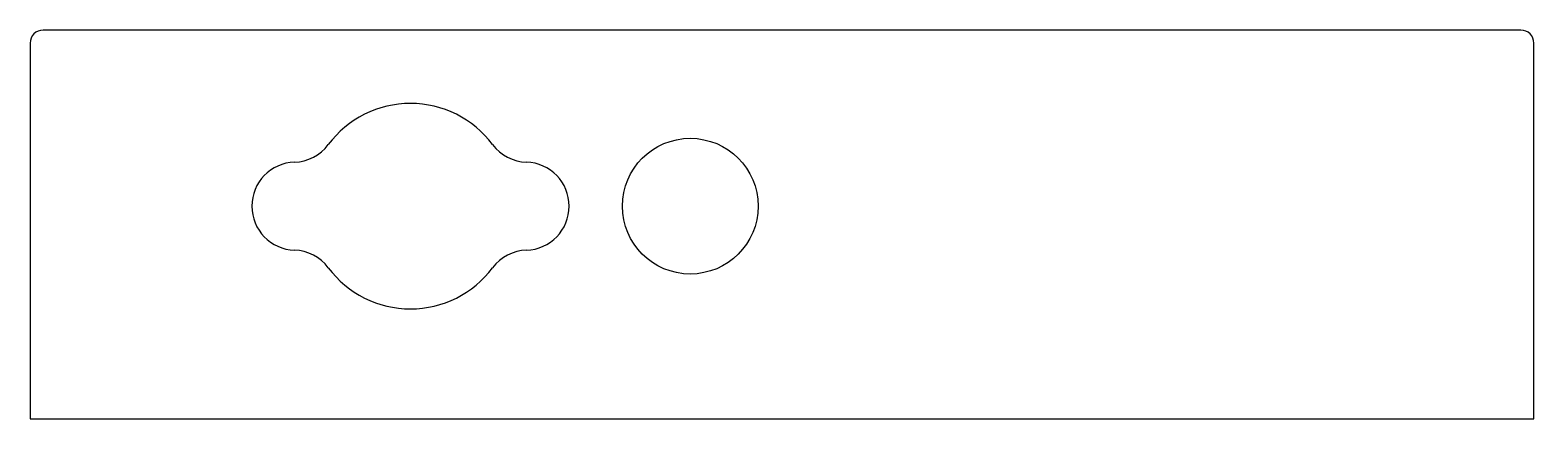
# Model space of a CAD drawing. Header units: millimetres. Extents: x -102 to 102, y -58 to -5.
import ezdxf

# ---------------------------------------------------------------- set-up
doc = ezdxf.new("R2010")
doc.units = ezdxf.units.MM

msp = doc.modelspace()

# ---------------------------------------------------------------- linework, layer by layer
at = {"color": 7, "linetype": 'Continuous', "lineweight": 25}
for p, q in [((100.71, -5.45), (-100.71, -5.45)), ((-102.5, -7.24), (-102.5, -58.45)), ((102.5, -58.45), (102.5, -7.24)), ((-102.5, -58.45), (102.5, -58.45))]:
    msp.add_line(p, q, dxfattribs=at)
msp.add_circle((-12.5, -29.45), 9.25, dxfattribs=at)
for centre, radius, start, end in [((-100.71, -7.24), 1.79, 90, 180), ((100.71, -7.24), 1.79, 0, 90), ((-50.65, -29.45), 14, 36.8484, 143.1516), ((-66.65, -17.46), 6, 271.8123, 323.1516), ((-34.64, -17.46), 6, 216.8484, 268.1877), ((-66.27, -29.45), 6, 91.8123, 268.1877), ((-35.02, -29.45), 6, 271.8123, 88.1877), ((-66.65, -41.44), 6, 36.8484, 88.1877), ((-34.64, -41.44), 6, 91.8123, 143.1516), ((-50.65, -29.45), 14, 216.8484, 323.1516)]:
    msp.add_arc(centre, radius, start, end, dxfattribs=at)

doc.saveas('drawing.dxf')
